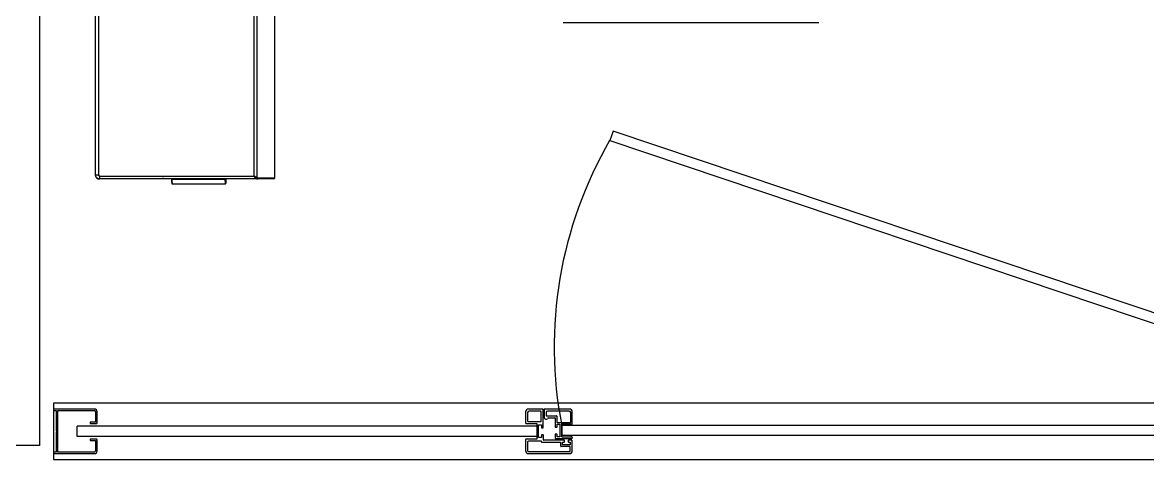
# Model space of a CAD drawing. Header units: millimetres. Extents: x -33000 to 294000, y 0 to 42408.
# Drawn here: x 19788 to 20586, y 18105 to 18415 of the extents above; entities that cross this region are included whole.
import ezdxf

# ---------------------------------------------------------------- set-up
doc = ezdxf.new("R2010")
doc.units = ezdxf.units.MM
doc.header["$LTSCALE"] = 50
doc.layers.add('arch', color=8, linetype='Continuous')

msp = doc.modelspace()

# ---------------------------------------------------------------- linework, layer by layer
at = {"layer": 'arch'}
for p, q in [((19799.58, 19014.53), (19799.58, 18114.53)), ((19966.69, 18304.33), (19966.69, 18475.53)), ((20171.19, 18414.55), (20352.47, 18414.55)), ((20206.55, 18337.55), (20204.11, 18330.85)), ((20204.11, 18330.85), (20825.7, 18121.75)), ((20828.14, 18128.46), (20206.55, 18337.55)), ((19869.92, 18303.53), (19869.73, 18303.53)), ((19931.25, 18303.21), (19893.77, 18303.21)), ((19893.87, 18300.03), (19931.51, 18300.03)), ((19953.69, 18303.53), (19953.18, 18303.53)), ((19953.69, 18304.33), (19966.69, 18304.33)), ((19953.69, 18303.53), (19953.69, 18303.87)), ((19953.69, 18303.53), (19954.76, 18303.53)), ((19965.89, 18303.53), (19954.76, 18303.53)), ((19838.58, 18140.32), (19809.58, 18140.32)), ((19809.58, 18140.32), (19809.58, 18139.22)), ((19809.58, 18139.22), (19811.58, 18139.22)), ((19811.58, 18139.22), (19811.58, 18125.03)), ((19812.68, 18109.83), (19812.68, 18139.22)), ((19812.68, 18139.22), (19838.58, 18139.22)), ((19839.48, 18138.32), (19839.48, 18131.13)), ((19840.58, 18130.53), (19840.58, 18138.32)), ((20144.43, 18138.33), (20144.43, 18130.53)), ((20156.54, 18140.33), (20146.43, 18140.33)), ((20155.04, 18138.83), (20146.93, 18138.83)), ((20155.54, 18131.83), (20155.54, 18138.33)), ((20157.04, 18127.21), (20157.04, 18139.83)), ((20157.55, 18139.83), (20157.55, 18134.69)), ((20175.58, 18140.33), (20158.05, 18140.33)), ((20175.48, 18138.83), (20160.05, 18138.83)), ((20177.58, 18130.14), (20177.58, 18138.33)), ((19839.48, 18131.13), (19835.58, 18131.13)), ((19835.58, 18131.13), (19835.58, 18130.03)), ((20145.93, 18137.83), (20145.93, 18131.83)), ((20146.23, 18131.53), (20155.24, 18131.53)), ((20159.05, 18137.83), (20159.05, 18135.83)), ((20159.35, 18135.53), (20166.26, 18135.53)), ((20160.68, 18134.08), (20165.16, 18134.08)), ((20165.46, 18133.78), (20165.46, 18127.66)), ((20166.56, 18135.23), (20166.56, 18131.1)), ((20166.86, 18130.8), (20176.19, 18130.8)), ((20176.48, 18131.1), (20176.48, 18137.83)), ((19811.58, 18125.03), (19812.08, 18124.53)), ((19812.08, 18124.53), (19811.58, 18124.03)), ((19811.58, 18124.03), (19811.58, 18109.83)), ((20152.43, 18128.09), (19826.35, 18128.09)), ((19826.35, 18120.96), (19826.35, 18128.09)), ((19835.58, 18130.03), (19840.08, 18130.03)), ((20144.93, 18130.03), (20152.43, 18130.03)), ((20152.43, 18130.03), (20152.43, 18119.03)), ((20152.43, 18128.09), (20152.43, 18120.96)), ((20153.73, 18120.2), (20153.73, 18129.08)), ((20153.73, 18129.08), (20155.73, 18129.08)), ((20155.73, 18129.08), (20155.73, 18127.21)), ((20156.03, 18126.91), (20156.74, 18126.91)), ((20165.76, 18127.36), (20166.49, 18127.36)), ((20166.49, 18122.51), (20165.76, 18122.51)), ((20166.79, 18127.66), (20166.79, 18129.49)), ((20166.79, 18129.49), (20168.78, 18129.49)), ((20168.78, 18129.49), (20168.78, 18120.72)), ((20170.08, 18120.71), (20170.08, 18129.5)), ((20176.55, 18129.5), (20170.08, 18129.5)), ((20826.92, 18128.67), (20170.08, 18128.67)), ((20170.08, 18128.67), (20170.08, 18121.54)), ((20176.55, 18129.5), (20177.2, 18129.66)), ((19799.58, 18114.53), (19149.58, 18114.53)), ((20152.43, 18120.96), (19826.35, 18120.96)), ((19835.58, 18119.03), (19835.58, 18117.93)), ((19840.08, 18119.03), (19835.58, 18119.03)), ((19835.58, 18117.93), (19839.48, 18117.93)), ((19839.48, 18117.93), (19839.48, 18110.73)), ((19840.58, 18110.73), (19840.58, 18118.53)), ((20144.43, 18118.53), (20144.43, 18110.73)), ((20152.43, 18119.03), (20144.93, 18119.03)), ((20145.93, 18117.03), (20145.93, 18110.73)), ((20155.43, 18117.53), (20146.43, 18117.53)), ((20155.73, 18120.2), (20153.73, 18120.2)), ((20155.73, 18121.77), (20155.73, 18120.2)), ((20155.73, 18116.99), (20155.73, 18117.23)), ((20156.76, 18122.07), (20156.03, 18122.07)), ((20169.08, 18116.69), (20156.03, 18116.69)), ((20157.06, 18118.49), (20157.06, 18121.77)), ((20171.88, 18118.19), (20157.36, 18118.19)), ((20165.45, 18122.21), (20165.45, 18122.21)), ((20165.45, 18122.21), (20165.45, 18119.71)), ((20165.75, 18119.41), (20177.08, 18119.41)), ((20166.79, 18120.72), (20166.79, 18122.21)), ((20168.78, 18120.72), (20166.79, 18120.72)), ((20169.38, 18113.99), (20169.38, 18116.39)), ((20826.92, 18121.54), (20170.08, 18121.54)), ((20170.08, 18120.71), (20176.55, 18120.71)), ((20170.68, 18114.99), (20170.68, 18116.89)), ((20170.68, 18116.89), (20171.88, 18116.89)), ((20176.08, 18114.99), (20170.68, 18114.99)), ((20172.18, 18117.19), (20172.18, 18117.89)), ((20174.58, 18117.89), (20174.58, 18117.19)), ((20177.28, 18118.19), (20174.88, 18118.19)), ((20174.88, 18116.89), (20176.08, 18116.89)), ((20176.08, 18116.89), (20176.08, 18114.99)), ((20177.21, 18120.55), (20176.55, 18120.71)), ((20177.58, 18120.1), (20177.58, 18119.91)), ((20177.58, 18110.73), (20177.58, 18117.89)), ((19811.58, 18109.83), (19809.58, 18109.83)), ((19809.58, 18109.83), (19809.58, 18108.73)), ((19809.58, 18108.73), (19838.58, 18108.73)), ((19838.58, 18109.83), (19812.68, 18109.83)), ((20146.43, 18110.23), (20175.78, 18110.23)), ((20146.43, 18108.73), (20175.58, 18108.73)), ((20175.78, 18113.69), (20169.68, 18113.69)), ((20176.08, 18110.53), (20176.08, 18113.39))]:
    msp.add_line(p, q, dxfattribs=at)
at = {"layer": 'arch', "ltscale": 5}
for p, q in [((20859.58, 18144.53), (19809.58, 18144.53)), ((19809.58, 18144.53), (19809.58, 18104.53)), ((19809.58, 18104.53), (20859.58, 18104.53))]:
    msp.add_line(p, q, dxfattribs=at)
at = {"layer": 'arch'}
for centre, radius, start, end in [((20457.14, 18184.32), 292.4, 149.92546, 190.97027), ((19965.89, 18304.33), 0.8, 270, 0), ((19838.58, 18138.32), 2, 0, 90), ((19838.58, 18138.32), 0.9, 0, 90), ((20146.43, 18138.33), 2, 90, 180.00002), ((20146.93, 18137.83), 1, 90.00001, 179.99996), ((20155.04, 18138.33), 0.5, 0, 90.00001), ((20156.54, 18139.83), 0.5, 0, 90), ((20158.05, 18139.83), 0.5, 90, 180), ((20160.05, 18137.83), 1, 90, 180), ((20175.48, 18137.83), 1, 0, 90), ((20175.58, 18138.33), 2, 0, 90), ((19840.08, 18130.53), 0.5, 270, 0), ((20144.93, 18130.53), 0.5, 180.00002, 270), ((20146.23, 18131.83), 0.3, 179.99997, 269.99999), ((20155.24, 18131.83), 0.3, 269.99999, 0), ((20159.46, 18134.91), 1.93, 186.68408, 253.27791), ((20159.19, 18133.97), 0.951, 252.61128, 326.93591), ((20159.35, 18135.83), 0.3, 180, 270), ((20161.41, 18132.56), 1.68, 115.6528, 147.8822), ((20165.16, 18133.78), 0.3, 359.9918, 89.9942), ((20166.26, 18135.23), 0.3, 359.99857, 90), ((20166.86, 18131.1), 0.3, 179.99857, 270), ((20176.18, 18131.1), 0.3, 271.72183, 0), ((20156.03, 18127.21), 0.3, 180, 270.02105), ((20156.74, 18127.21), 0.3, 270.02105, 0), ((20165.76, 18122.21), 0.306, 88.22299, 178.82976), ((20165.76, 18127.66), 0.3, 180.14143, 270.14143), ((20166.49, 18127.66), 0.3, 269.85857, 359.85857), ((20166.49, 18122.21), 0.3, 359.8586, 90.05264), ((20177.08, 18130.14), 0.5, 283.73593, 0), ((19840.08, 18118.53), 0.5, 0, 90), ((20144.93, 18118.53), 0.5, 90, 180), ((20146.43, 18117.03), 0.5, 90.00018, 180), ((20155.43, 18117.23), 0.3, 359.99736, 90.00018), ((20156.03, 18121.77), 0.3, 89.92256, 180), ((20156.03, 18116.99), 0.3, 179.99736, 270), ((20156.76, 18121.77), 0.3, 0, 89.92256), ((20157.36, 18118.49), 0.3, 180, 270), ((20165.75, 18119.71), 0.3, 179.96353, 269.99991), ((20169.08, 18116.39), 0.3, 0, 90), ((20171.88, 18117.89), 0.3, 0, 90), ((20171.88, 18117.19), 0.3, 270, 0), ((20174.88, 18117.89), 0.3, 90, 180), ((20174.88, 18117.19), 0.3, 180, 270), ((20177.08, 18119.91), 0.5, 269.99991, 359.99994), ((20177.09, 18120.07), 0.5, 3.77696, 75.43628), ((20177.28, 18117.89), 0.3, 0, 90), ((19838.58, 18110.73), 0.9, 270, 0), ((19838.58, 18110.73), 2, 270, 0), ((20146.43, 18110.73), 2, 180, 270), ((20146.43, 18110.73), 0.5, 180, 270), ((20169.68, 18113.99), 0.3, 180, 270), ((20175.58, 18110.73), 2, 270, 0), ((20175.78, 18113.39), 0.3, 0, 90), ((20175.78, 18110.53), 0.3, 270, 0)]:
    msp.add_arc(centre, radius, start, end, dxfattribs=at)
for centre, major_axis, ratio, start_param, end_param in [((19893.78, 18303.58), (0, 0.5), 0.021008, 1.688117, 2.426937), ((19931.26, 18303.58), (0, -0.5), 0.021008, 4.829725, 5.568523), ((19932.18, 18313.01), (-0.33, -12.49), 0.021001, 5.568856, 6.998613)]:
    msp.add_ellipse(centre, major_axis=major_axis, ratio=ratio, start_param=start_param, end_param=end_param, dxfattribs=at)
for points in [[(19839.44, 18306.53), (19839.44, 18549.88)], [(19841.44, 18549.88), (19841.44, 18306.53)], [(19951.94, 18305.53), (19951.94, 18545.03)], [(19953.94, 18545.03), (19953.94, 18304.53)], [(19842.44, 18305.53), (19869.99, 18305.53)], [(19869.49, 18303.53), (19842.44, 18303.53)], [(19952.94, 18303.53), (19869.49, 18303.53)], [(19869.99, 18305.53), (19887.49, 18305.53)], [(19887.49, 18305.53), (19951.94, 18305.53)]]:
    msp.add_open_spline(points, degree=1, dxfattribs=at)
for points, knots in [([(19839.22, 18306.53), (19839.22, 18306.52), (19839.22, 18306.5), (19839.22, 18306.47), (19839.22, 18306.45), (19839.23, 18306.42), (19839.23, 18306.39), (19839.23, 18306.37), (19839.23, 18306.34), (19839.23, 18306.32), (19839.23, 18306.29), (19839.23, 18306.26), (19839.24, 18306.24), (19839.24, 18306.21), (19839.24, 18306.18), (19839.25, 18306.16), (19839.25, 18306.13), (19839.25, 18306.1), (19839.26, 18306.08), (19839.26, 18306.05), (19839.27, 18306.02), (19839.27, 18306), (19839.27, 18305.97), (19839.28, 18305.95), (19839.29, 18305.92), (19839.29, 18305.89), (19839.3, 18305.87), (19839.3, 18305.84), (19839.31, 18305.81), (19839.32, 18305.79), (19839.32, 18305.76), (19839.33, 18305.73), (19839.34, 18305.71), (19839.34, 18305.68), (19839.35, 18305.66), (19839.36, 18305.63), (19839.37, 18305.6), (19839.38, 18305.58), (19839.39, 18305.55), (19839.4, 18305.53), (19839.4, 18305.5), (19839.41, 18305.47), (19839.42, 18305.45), (19839.43, 18305.42), (19839.44, 18305.4), (19839.45, 18305.37), (19839.47, 18305.34), (19839.48, 18305.32), (19839.49, 18305.29), (19839.5, 18305.27), (19839.51, 18305.24), (19839.52, 18305.22), (19839.54, 18305.19), (19839.55, 18305.17), (19839.56, 18305.14), (19839.57, 18305.12), (19839.59, 18305.09), (19839.6, 18305.07), (19839.62, 18305.04), (19839.63, 18305.02), (19839.64, 18304.99), (19839.66, 18304.97), (19839.67, 18304.95), (19839.69, 18304.92), (19839.7, 18304.9), (19839.72, 18304.87), (19839.73, 18304.85), (19839.75, 18304.83), (19839.77, 18304.8), (19839.78, 18304.78), (19839.8, 18304.76), (19839.82, 18304.73), (19839.83, 18304.71), (19839.85, 18304.69), (19839.87, 18304.67), (19839.89, 18304.64), (19839.91, 18304.62), (19839.93, 18304.6), (19839.94, 18304.58), (19839.96, 18304.55), (19839.98, 18304.53), (19840, 18304.51), (19840.02, 18304.49), (19840.04, 18304.47), (19840.06, 18304.45), (19840.08, 18304.43), (19840.1, 18304.41), (19840.12, 18304.39), (19840.14, 18304.37), (19840.16, 18304.35), (19840.18, 18304.33), (19840.21, 18304.31), (19840.23, 18304.29), (19840.25, 18304.26), (19840.28, 18304.24), (19840.3, 18304.22), (19840.32, 18304.2), (19840.35, 18304.18), (19840.38, 18304.16), (19840.4, 18304.14), (19840.43, 18304.12), (19840.46, 18304.1), (19840.48, 18304.08), (19840.51, 18304.06), (19840.54, 18304.04), (19840.57, 18304.02), (19840.6, 18304), (19840.63, 18303.98), (19840.67, 18303.96), (19840.7, 18303.94), (19840.73, 18303.92), (19840.76, 18303.9), (19840.8, 18303.89), (19840.83, 18303.87), (19840.87, 18303.85), (19840.91, 18303.83), (19840.94, 18303.81), (19840.98, 18303.8), (19841.02, 18303.78), (19841.06, 18303.76), (19841.1, 18303.75), (19841.14, 18303.73), (19841.18, 18303.71), (19841.22, 18303.7), (19841.26, 18303.68), (19841.3, 18303.67), (19841.35, 18303.66), (19841.39, 18303.64), (19841.43, 18303.63), (19841.48, 18303.62), (19841.53, 18303.61), (19841.57, 18303.6), (19841.62, 18303.59), (19841.67, 18303.58), (19841.71, 18303.57), (19841.76, 18303.56), (19841.81, 18303.55), (19841.86, 18303.55), (19841.91, 18303.54), (19841.96, 18303.54), (19842.01, 18303.53), (19842.07, 18303.53), (19842.12, 18303.53), (19842.17, 18303.53), (19842.21, 18303.53), (19842.22, 18303.53)], [0, 0, 0, 0, 0.005553, 0.011114, 0.016682, 0.022259, 0.027843, 0.033435, 0.039035, 0.044643, 0.050258, 0.055881, 0.061512, 0.067151, 0.072798, 0.078452, 0.084115, 0.089785, 0.095463, 0.101149, 0.106842, 0.112544, 0.118253, 0.12397, 0.129695, 0.135427, 0.141168, 0.146916, 0.152672, 0.158436, 0.164207, 0.169987, 0.175774, 0.181569, 0.187372, 0.193183, 0.199002, 0.204828, 0.210662, 0.216504, 0.222354, 0.228212, 0.234077, 0.23995, 0.245831, 0.25172, 0.257617, 0.263522, 0.269434, 0.275354, 0.281282, 0.287218, 0.293162, 0.299113, 0.305072, 0.311039, 0.317014, 0.322997, 0.328987, 0.334986, 0.340992, 0.347006, 0.353028, 0.359057, 0.365095, 0.37114, 0.377193, 0.383254, 0.389323, 0.395399, 0.401484, 0.407576, 0.413676, 0.419783, 0.425899, 0.432023, 0.438154, 0.444293, 0.45044, 0.456595, 0.462757, 0.468927, 0.475106, 0.481292, 0.487485, 0.493687, 0.499897, 0.505836, 0.511869, 0.517997, 0.524219, 0.530534, 0.536944, 0.543449, 0.550047, 0.556739, 0.563526, 0.570407, 0.577382, 0.584451, 0.591614, 0.598871, 0.606222, 0.613668, 0.621208, 0.628842, 0.63657, 0.644392, 0.652308, 0.660319, 0.668423, 0.676622, 0.684915, 0.693302, 0.701783, 0.710359, 0.719028, 0.727792, 0.73665, 0.745602, 0.754648, 0.763788, 0.773023, 0.782351, 0.791774, 0.801291, 0.810902, 0.820607, 0.830407, 0.8403, 0.850288, 0.86037, 0.870545, 0.880816, 0.89118, 0.901638, 0.912191, 0.922837, 0.933578, 0.944413, 0.955342, 0.966365, 0.977483, 0.988694, 1, 1, 1, 1]), ([(19839.22, 18306.53), (19839.22, 18306.53), (19839.22, 18306.53), (19839.24, 18306.53), (19839.26, 18306.53), (19839.3, 18306.53), (19839.32, 18306.53), (19839.38, 18306.53), (19839.41, 18306.53), (19839.44, 18306.53)], [0, 0, 0, 0, 0.251849, 0.251849, 0.503699, 0.503699, 0.755548, 0.755548, 1, 1, 1, 1]), ([(19842.44, 18303.53), (19842.25, 18303.53), (19842.05, 18303.55), (19841.67, 18303.62), (19841.48, 18303.68), (19841.11, 18303.83), (19840.94, 18303.92), (19840.61, 18304.14), (19840.46, 18304.27), (19840.18, 18304.54), (19840.06, 18304.7), (19839.84, 18305.02), (19839.75, 18305.2), (19839.6, 18305.56), (19839.54, 18305.75), (19839.46, 18306.13), (19839.44, 18306.33), (19839.44, 18306.53)], [0, 0, 0, 0, 0.125, 0.125, 0.25, 0.25, 0.375, 0.375, 0.5, 0.5, 0.625, 0.625, 0.75, 0.75, 0.875, 0.875, 1, 1, 1, 1]), ([(19839.44, 18306.53), (19839.44, 18306.53), (19839.44, 18306.53), (19839.45, 18306.53), (19839.49, 18306.53), (19839.65, 18306.53), (19840.02, 18306.53), (19840.53, 18306.53), (19841.03, 18306.53), (19841.27, 18306.53), (19841.44, 18306.53)], [0, 0, 0, 0, 0.000393, 0.017217, 0.089223, 0.16123, 0.449255, 0.73728, 0.881292, 1, 1, 1, 1]), ([(19842.44, 18303.52), (19842.44, 18303.52), (19842.44, 18303.53), (19842.44, 18303.57), (19842.44, 18303.73), (19842.44, 18304.1), (19842.44, 18304.61), (19842.44, 18305.11), (19842.44, 18305.36), (19842.44, 18305.53)], [0, 0, 0, 0, 0.016831, 0.088865, 0.160899, 0.449036, 0.737173, 0.881241, 1, 1, 1, 1]), ([(19869.92, 18303.59), (19869.92, 18303.59), (19869.92, 18303.58), (19869.92, 18303.56), (19869.92, 18303.55), (19869.92, 18303.54), (19869.92, 18303.53), (19869.92, 18303.53), (19869.92, 18303.53), (19869.92, 18303.53), (19869.92, 18303.53)], [0, 0, 0, 0, 0.023682, 0.232322, 0.418331, 0.581217, 0.720771, 0.836986, 0.929995, 1, 1, 1, 1]), ([(19887.47, 18303.59), (19887.47, 18303.59), (19887.47, 18303.6), (19887.47, 18303.63), (19887.47, 18303.67), (19887.48, 18303.72), (19887.48, 18303.77), (19887.48, 18303.82), (19887.48, 18303.88), (19887.48, 18303.94), (19887.48, 18304), (19887.48, 18304.05), (19887.48, 18304.11), (19887.48, 18304.16), (19887.48, 18304.2), (19887.48, 18304.24), (19887.48, 18304.27), (19887.48, 18304.3), (19887.48, 18304.32), (19887.48, 18304.33)], [0, 0, 0, 0, 0.002375, 0.110118, 0.200521, 0.276094, 0.334788, 0.418054, 0.497545, 0.572627, 0.642789, 0.707653, 0.766938, 0.820466, 0.868142, 0.909922, 0.945803, 0.975814, 1, 1, 1, 1]), ([(19887.47, 18303.53), (19887.47, 18303.53), (19887.47, 18303.53), (19887.47, 18303.53), (19887.47, 18303.53), (19887.47, 18303.53), (19887.47, 18303.53), (19887.47, 18303.53), (19887.47, 18303.53), (19887.47, 18303.54), (19887.47, 18303.54), (19887.47, 18303.54), (19887.47, 18303.55), (19887.47, 18303.55), (19887.47, 18303.56), (19887.47, 18303.56), (19887.47, 18303.57), (19887.47, 18303.58), (19887.47, 18303.58), (19887.47, 18303.59)], [0, 0, 0, 0, 0.045922, 0.093688, 0.143271, 0.194641, 0.247764, 0.302603, 0.359117, 0.41727, 0.477028, 0.53835, 0.601197, 0.665521, 0.731271, 0.798391, 0.866818, 0.936456, 1, 1, 1, 1]), ([(19893.28, 18303.56), (19893.3, 18303.29), (19893.33, 18302.57), (19893.39, 18301.71), (19893.42, 18301.29), (19893.44, 18301.16)], [0, 0, 0, 0, 0.244547, 0.712198, 1, 1, 1, 1]), ([(19893.44, 18301.16), (19893.44, 18301.04), (19893.49, 18300.65), (19893.47, 18300.57), (19893.59, 18300.28), (19893.69, 18300.15), (19893.86, 18300.05), (19894.01, 18300.01), (19894.08, 18300.03), (19894.08, 18300.03)], [0, 0, 0, 0, 0.208266, 0.756817, 0.835761, 0.889439, 0.941371, 0.995461, 1, 1, 1, 1]), ([(19894.03, 18300.03), (19894.03, 18300.03), (19894.03, 18300.03), (19894.03, 18300.03), (19894.03, 18300.03), (19894.03, 18300.03), (19894.03, 18300.03), (19894.03, 18300.03), (19894.03, 18300.03), (19894.02, 18300.03), (19894.02, 18300.04), (19894.02, 18300.04), (19894.02, 18300.04), (19894.02, 18300.04), (19894.02, 18300.05), (19894.02, 18300.05), (19894.02, 18300.05), (19894.01, 18300.06), (19894.01, 18300.06), (19894.01, 18300.06), (19894.01, 18300.07), (19894.01, 18300.07), (19894.01, 18300.08), (19894.01, 18300.08), (19894.01, 18300.09), (19894, 18300.09), (19894, 18300.1), (19894, 18300.11), (19894, 18300.11), (19894, 18300.12), (19894, 18300.13), (19894, 18300.13), (19893.99, 18300.14), (19893.99, 18300.15), (19893.99, 18300.16), (19893.99, 18300.16), (19893.99, 18300.17), (19893.99, 18300.18), (19893.99, 18300.19), (19893.99, 18300.2), (19893.98, 18300.21), (19893.98, 18300.22), (19893.98, 18300.23), (19893.98, 18300.24), (19893.98, 18300.25), (19893.98, 18300.26), (19893.98, 18300.27), (19893.97, 18300.28), (19893.97, 18300.29), (19893.97, 18300.3), (19893.97, 18300.31), (19893.97, 18300.33), (19893.97, 18300.34), (19893.97, 18300.35), (19893.96, 18300.36), (19893.96, 18300.38), (19893.96, 18300.39), (19893.96, 18300.4), (19893.96, 18300.42), (19893.96, 18300.43), (19893.95, 18300.44), (19893.95, 18300.46), (19893.95, 18300.47), (19893.95, 18300.49), (19893.95, 18300.5), (19893.95, 18300.52), (19893.95, 18300.54), (19893.94, 18300.55), (19893.94, 18300.57), (19893.94, 18300.58), (19893.94, 18300.6), (19893.94, 18300.62), (19893.94, 18300.64), (19893.93, 18300.65), (19893.93, 18300.67), (19893.93, 18300.69), (19893.93, 18300.71), (19893.93, 18300.73), (19893.93, 18300.74), (19893.92, 18300.76), (19893.92, 18300.78), (19893.92, 18300.8), (19893.92, 18300.82), (19893.92, 18300.84), (19893.92, 18300.86), (19893.91, 18300.88), (19893.91, 18300.9), (19893.91, 18300.92), (19893.91, 18300.95), (19893.91, 18300.97), (19893.91, 18300.99), (19893.9, 18301.01), (19893.9, 18301.03), (19893.9, 18301.06), (19893.9, 18301.08), (19893.9, 18301.1), (19893.9, 18301.12), (19893.89, 18301.15), (19893.89, 18301.17), (19893.89, 18301.2), (19893.89, 18301.22), (19893.89, 18301.24), (19893.89, 18301.27), (19893.88, 18301.29), (19893.88, 18301.32), (19893.88, 18301.35), (19893.88, 18301.37), (19893.88, 18301.4), (19893.88, 18301.42), (19893.87, 18301.45), (19893.87, 18301.48), (19893.87, 18301.5), (19893.87, 18301.53), (19893.87, 18301.56), (19893.86, 18301.59), (19893.86, 18301.61), (19893.86, 18301.64), (19893.86, 18301.67), (19893.86, 18301.7), (19893.86, 18301.73), (19893.85, 18301.76), (19893.85, 18301.79), (19893.85, 18301.82), (19893.85, 18301.85), (19893.85, 18301.88), (19893.85, 18301.91), (19893.84, 18301.94), (19893.84, 18301.97), (19893.84, 18302), (19893.84, 18302.03), (19893.84, 18302.06), (19893.83, 18302.1), (19893.83, 18302.13), (19893.83, 18302.16), (19893.83, 18302.19), (19893.83, 18302.23), (19893.82, 18302.26), (19893.82, 18302.29), (19893.82, 18302.33), (19893.82, 18302.36), (19893.82, 18302.39), (19893.82, 18302.43), (19893.81, 18302.46), (19893.81, 18302.5), (19893.81, 18302.53), (19893.81, 18302.57), (19893.81, 18302.61), (19893.8, 18302.64), (19893.8, 18302.68), (19893.8, 18302.71), (19893.8, 18302.75), (19893.8, 18302.79), (19893.79, 18302.82), (19893.79, 18302.86), (19893.79, 18302.9), (19893.79, 18302.94), (19893.79, 18302.97), (19893.78, 18303.01), (19893.78, 18303.05), (19893.78, 18303.09), (19893.78, 18303.13), (19893.78, 18303.17), (19893.78, 18303.19), (19893.77, 18303.21)], [0, 0, 0, 0, 0.005936, 0.011876, 0.017819, 0.023765, 0.029715, 0.035669, 0.041626, 0.047586, 0.053549, 0.059517, 0.065487, 0.071461, 0.077439, 0.083419, 0.089404, 0.095392, 0.101383, 0.107377, 0.113375, 0.119377, 0.125382, 0.13139, 0.137402, 0.143417, 0.149436, 0.155458, 0.161484, 0.167513, 0.173545, 0.179581, 0.18562, 0.191663, 0.197709, 0.203759, 0.209812, 0.215868, 0.221928, 0.227992, 0.234058, 0.240129, 0.246202, 0.25228, 0.25836, 0.264444, 0.270532, 0.276622, 0.282717, 0.288814, 0.294916, 0.30102, 0.307128, 0.31324, 0.319355, 0.325473, 0.331595, 0.33772, 0.343849, 0.349981, 0.356116, 0.362255, 0.368398, 0.374544, 0.380693, 0.386846, 0.393002, 0.399162, 0.405325, 0.411491, 0.417661, 0.423834, 0.430011, 0.436191, 0.442375, 0.448562, 0.454753, 0.460947, 0.467144, 0.473345, 0.479549, 0.485757, 0.491968, 0.498183, 0.504401, 0.510622, 0.516847, 0.523076, 0.529308, 0.535543, 0.541781, 0.548024, 0.554269, 0.560518, 0.566771, 0.573026, 0.579286, 0.585548, 0.591815, 0.598084, 0.604357, 0.610634, 0.616914, 0.623197, 0.629484, 0.635774, 0.642068, 0.648365, 0.654665, 0.660969, 0.667277, 0.673588, 0.679902, 0.68622, 0.692541, 0.698866, 0.705194, 0.711525, 0.71786, 0.724198, 0.73054, 0.736885, 0.743234, 0.749586, 0.755942, 0.762301, 0.768663, 0.775029, 0.781398, 0.787771, 0.794147, 0.800527, 0.80691, 0.813296, 0.819686, 0.82608, 0.832477, 0.838877, 0.84528, 0.851688, 0.858098, 0.864512, 0.87093, 0.87735, 0.883775, 0.890202, 0.896634, 0.903068, 0.909506, 0.915948, 0.922393, 0.928841, 0.935293, 0.941748, 0.948207, 0.954669, 0.961134, 0.967603, 0.974076, 0.980552, 0.987031, 0.993514, 1, 1, 1, 1]), ([(19931.25, 18303.21), (19931.25, 18303.19), (19931.25, 18303.17), (19931.25, 18303.13), (19931.25, 18303.09), (19931.25, 18303.06), (19931.25, 18303.02), (19931.25, 18302.98), (19931.25, 18302.95), (19931.25, 18302.91), (19931.25, 18302.88), (19931.25, 18302.84), (19931.25, 18302.81), (19931.25, 18302.77), (19931.25, 18302.74), (19931.25, 18302.7), (19931.25, 18302.67), (19931.25, 18302.63), (19931.25, 18302.6), (19931.25, 18302.57), (19931.25, 18302.53), (19931.25, 18302.5), (19931.25, 18302.47), (19931.25, 18302.44), (19931.25, 18302.4), (19931.25, 18302.37), (19931.25, 18302.34), (19931.25, 18302.31), (19931.25, 18302.28), (19931.25, 18302.25), (19931.25, 18302.22), (19931.25, 18302.19), (19931.25, 18302.16), (19931.25, 18302.13), (19931.25, 18302.1), (19931.25, 18302.07), (19931.25, 18302.04), (19931.25, 18302.01), (19931.25, 18301.98), (19931.25, 18301.95), (19931.25, 18301.93), (19931.26, 18301.9), (19931.26, 18301.87), (19931.26, 18301.84), (19931.26, 18301.82), (19931.26, 18301.79), (19931.26, 18301.76), (19931.26, 18301.74), (19931.26, 18301.71), (19931.26, 18301.69), (19931.26, 18301.66), (19931.26, 18301.63), (19931.26, 18301.61), (19931.26, 18301.58), (19931.26, 18301.56), (19931.26, 18301.54), (19931.26, 18301.51), (19931.26, 18301.49), (19931.26, 18301.46), (19931.26, 18301.44), (19931.26, 18301.42), (19931.26, 18301.39), (19931.26, 18301.37), (19931.26, 18301.35), (19931.26, 18301.33), (19931.26, 18301.31), (19931.26, 18301.28), (19931.26, 18301.26), (19931.26, 18301.24), (19931.27, 18301.22), (19931.27, 18301.2), (19931.27, 18301.18), (19931.27, 18301.16), (19931.27, 18301.14), (19931.27, 18301.12), (19931.27, 18301.1), (19931.27, 18301.08), (19931.27, 18301.06), (19931.27, 18301.04), (19931.27, 18301.02), (19931.27, 18301), (19931.27, 18300.98), (19931.27, 18300.97), (19931.27, 18300.95), (19931.27, 18300.93), (19931.27, 18300.91), (19931.27, 18300.89), (19931.27, 18300.88), (19931.27, 18300.86), (19931.27, 18300.84), (19931.28, 18300.83), (19931.28, 18300.81), (19931.28, 18300.79), (19931.28, 18300.78), (19931.28, 18300.76), (19931.28, 18300.75), (19931.28, 18300.73), (19931.28, 18300.72), (19931.28, 18300.7), (19931.28, 18300.69), (19931.28, 18300.67), (19931.28, 18300.66), (19931.28, 18300.64), (19931.28, 18300.63), (19931.28, 18300.62), (19931.28, 18300.6), (19931.28, 18300.59), (19931.28, 18300.58), (19931.29, 18300.56), (19931.29, 18300.55), (19931.29, 18300.54), (19931.29, 18300.52), (19931.29, 18300.51), (19931.29, 18300.5), (19931.29, 18300.49), (19931.29, 18300.48), (19931.29, 18300.46), (19931.29, 18300.45), (19931.29, 18300.44), (19931.29, 18300.43), (19931.29, 18300.42), (19931.29, 18300.41), (19931.29, 18300.4), (19931.29, 18300.39), (19931.3, 18300.38), (19931.3, 18300.37), (19931.3, 18300.36), (19931.3, 18300.35), (19931.3, 18300.34), (19931.3, 18300.33), (19931.3, 18300.32), (19931.3, 18300.31), (19931.3, 18300.3), (19931.3, 18300.29), (19931.3, 18300.28), (19931.3, 18300.28), (19931.3, 18300.27), (19931.3, 18300.26), (19931.3, 18300.25), (19931.31, 18300.24), (19931.31, 18300.24), (19931.31, 18300.23), (19931.31, 18300.22), (19931.31, 18300.22), (19931.31, 18300.21), (19931.31, 18300.2), (19931.31, 18300.19), (19931.31, 18300.19), (19931.31, 18300.18), (19931.31, 18300.18), (19931.31, 18300.17), (19931.31, 18300.16), (19931.31, 18300.16), (19931.31, 18300.15), (19931.32, 18300.15), (19931.32, 18300.14), (19931.32, 18300.14), (19931.32, 18300.13), (19931.32, 18300.13), (19931.32, 18300.12), (19931.32, 18300.12), (19931.32, 18300.11), (19931.32, 18300.11), (19931.32, 18300.1), (19931.32, 18300.1), (19931.32, 18300.09), (19931.32, 18300.09), (19931.32, 18300.09), (19931.33, 18300.08), (19931.33, 18300.08), (19931.33, 18300.08), (19931.33, 18300.07), (19931.33, 18300.07), (19931.33, 18300.07), (19931.33, 18300.06), (19931.33, 18300.06), (19931.33, 18300.06), (19931.33, 18300.06), (19931.33, 18300.05), (19931.33, 18300.05), (19931.33, 18300.05), (19931.33, 18300.05), (19931.34, 18300.04), (19931.34, 18300.04), (19931.34, 18300.04), (19931.34, 18300.04), (19931.34, 18300.04), (19931.34, 18300.04), (19931.34, 18300.03), (19931.34, 18300.03), (19931.34, 18300.03), (19931.34, 18300.03), (19931.34, 18300.03), (19931.34, 18300.03), (19931.34, 18300.03), (19931.35, 18300.03), (19931.35, 18300.03), (19931.35, 18300.03), (19931.35, 18300.03), (19931.35, 18300.03), (19931.35, 18300.03), (19931.35, 18300.03), (19931.35, 18300.03)], [0, 0, 0, 0, 0.006237, 0.012462, 0.018674, 0.024873, 0.031061, 0.037235, 0.043398, 0.049548, 0.055685, 0.06181, 0.067923, 0.074023, 0.080111, 0.086186, 0.092249, 0.0983, 0.104338, 0.110364, 0.116377, 0.122378, 0.128366, 0.134342, 0.140305, 0.146256, 0.152195, 0.158121, 0.164035, 0.169936, 0.175825, 0.181701, 0.187565, 0.193417, 0.199256, 0.205083, 0.210897, 0.216699, 0.222489, 0.228265, 0.23403, 0.239782, 0.245522, 0.251249, 0.256964, 0.262666, 0.268356, 0.274034, 0.279699, 0.285352, 0.290992, 0.29662, 0.302235, 0.307838, 0.313429, 0.319007, 0.324572, 0.330126, 0.335666, 0.341195, 0.346711, 0.352214, 0.357705, 0.363184, 0.36865, 0.374104, 0.379545, 0.384974, 0.39039, 0.395794, 0.401186, 0.406565, 0.411932, 0.417286, 0.422628, 0.427958, 0.433275, 0.438579, 0.443871, 0.449151, 0.454418, 0.459673, 0.464916, 0.470146, 0.475363, 0.480568, 0.485761, 0.490941, 0.496109, 0.501264, 0.506407, 0.511538, 0.516656, 0.521762, 0.526855, 0.531936, 0.537004, 0.54206, 0.547104, 0.552135, 0.557153, 0.562159, 0.567153, 0.572135, 0.577104, 0.58206, 0.587004, 0.591936, 0.596855, 0.601762, 0.606656, 0.611538, 0.616407, 0.621264, 0.626109, 0.630941, 0.635761, 0.640568, 0.645363, 0.650145, 0.654915, 0.659673, 0.664418, 0.669151, 0.673871, 0.678579, 0.683274, 0.687957, 0.692628, 0.697286, 0.701932, 0.706565, 0.711186, 0.715794, 0.72039, 0.724974, 0.729545, 0.734103, 0.73865, 0.743184, 0.747705, 0.752214, 0.75671, 0.761194, 0.765666, 0.770125, 0.774572, 0.779006, 0.783428, 0.787838, 0.792235, 0.796619, 0.800992, 0.805351, 0.809699, 0.814034, 0.818356, 0.822666, 0.826964, 0.831249, 0.835522, 0.839782, 0.84403, 0.848265, 0.852488, 0.856699, 0.860897, 0.865083, 0.869256, 0.873417, 0.877565, 0.881701, 0.885825, 0.889936, 0.894035, 0.898121, 0.902195, 0.906256, 0.910305, 0.914342, 0.918366, 0.922377, 0.926377, 0.930363, 0.934338, 0.9383, 0.942249, 0.946186, 0.950111, 0.954023, 0.957923, 0.96181, 0.965685, 0.969548, 0.973398, 0.977235, 0.981061, 0.984873, 0.988674, 0.992462, 0.996237, 1, 1, 1, 1]), ([(19931.35, 18300.04), (19931.41, 18300.03), (19931.52, 18300.04), (19931.67, 18300.13), (19931.76, 18300.23), (19931.81, 18300.32), (19931.85, 18300.42), (19931.88, 18300.57), (19931.91, 18300.75), (19931.94, 18301.04), (19931.95, 18301.16)], [0, 0, 0, 0, 0.045112, 0.092295, 0.135741, 0.182804, 0.251788, 0.406207, 0.791729, 1, 1, 1, 1]), ([(19931.95, 18301.16), (19931.96, 18301.28), (19932, 18301.69), (19932.05, 18302.57), (19932.09, 18303.33), (19932.1, 18303.63)], [0, 0, 0, 0, 0.264721, 0.731419, 1, 1, 1, 1]), ([(19953.94, 18304.53), (19953.94, 18304.53), (19953.91, 18304.54), (19953.82, 18304.58), (19953.64, 18304.67), (19953.23, 18304.89), (19952.75, 18305.15), (19952.36, 18305.34), (19952.13, 18305.45), (19952.01, 18305.5), (19951.94, 18305.53)], [0, 0, 0, 0, 0.125, 0.125, 0.25, 0.5, 0.75, 0.875, 0.9375, 1, 1, 1, 1]), ([(19951.94, 18305.53), (19951.97, 18305.46), (19952.02, 18305.34), (19952.13, 18305.11), (19952.32, 18304.72), (19952.58, 18304.24), (19952.75, 18303.91), (19952.86, 18303.71), (19952.89, 18303.65), (19952.93, 18303.56), (19952.94, 18303.53), (19952.94, 18303.53)], [0, 0, 0, 0, 0.0625, 0.125, 0.25, 0.5, 0.75, 0.75, 0.875, 0.875, 1, 1, 1, 1]), ([(19953.94, 18304.53), (19953.94, 18304.46), (19953.94, 18304.4), (19953.91, 18304.27), (19953.89, 18304.2), (19953.84, 18304.08), (19953.81, 18304.03), (19953.74, 18303.92), (19953.7, 18303.87), (19953.61, 18303.77), (19953.55, 18303.73), (19953.45, 18303.66), (19953.39, 18303.63), (19953.27, 18303.58), (19953.2, 18303.56), (19953.08, 18303.53), (19953.01, 18303.53), (19952.94, 18303.53)], [0, 0, 0, 0, 0.125, 0.125, 0.25, 0.25, 0.375, 0.375, 0.5, 0.5, 0.625, 0.625, 0.75, 0.75, 0.875, 0.875, 1, 1, 1, 1])]:
    msp.add_open_spline(points, degree=3, knots=knots, dxfattribs=at)
msp.add_rational_spline([(19842.44, 18305.53), (19841.86, 18305.53), (19841.44, 18305.94), (19841.44, 18306.53)], [1, 0.804737857729, 0.804737857729, 1], degree=3, dxfattribs=at)

doc.saveas('drawing.dxf')
